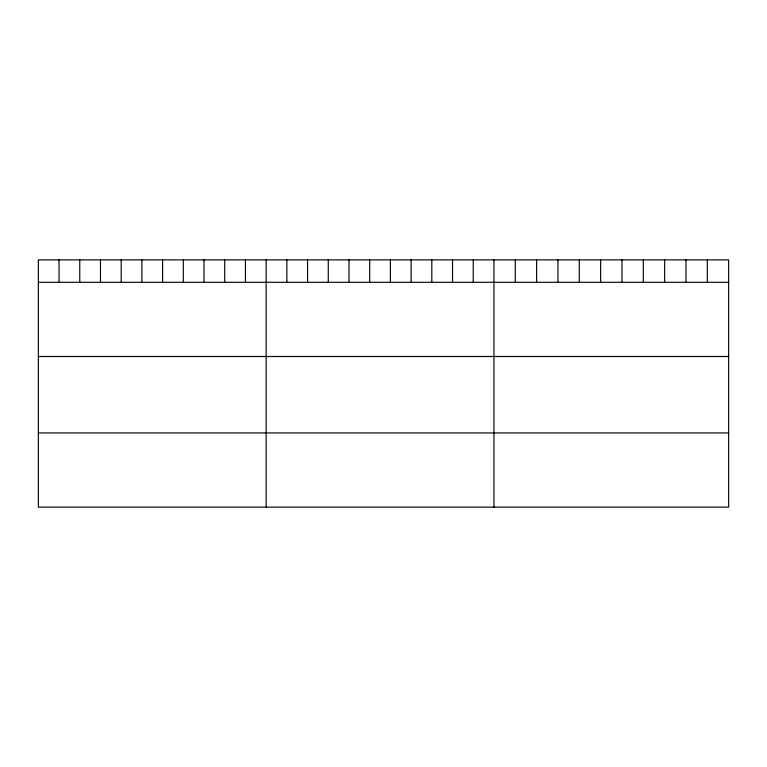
<?xml version="1.0" encoding="UTF-8"?>
<svg xmlns="http://www.w3.org/2000/svg" width="767" height="767" viewBox="0 0 767 767"><rect width="100%" height="100%" fill="white"/><g stroke="black" fill="none" stroke-linecap="round" stroke-linejoin="round"><path stroke-width="1.15" d="M728.65 282.304L728.65 507.121L38.35 507.121L38.35 259.879L728.65 259.879L728.65 282.304L38.35 282.304M38.35 356.492L728.65 356.492M38.35 432.933L728.65 432.933M707.318 259.879L707.318 282.304M685.976 259.879L685.976 282.304M664.644 259.879L664.644 282.304M643.302 259.879L643.302 282.304M621.97 259.879L621.97 282.304M600.628 259.879L600.628 282.304M579.296 259.879L579.296 282.304M557.954 259.879L557.954 282.304M536.622 259.879L536.622 282.304M515.28 259.879L515.28 282.304M493.948 259.879L493.948 507.121M473.239 259.879L473.239 282.304M452.53 259.879L452.53 282.304M431.821 259.879L431.821 282.304M411.112 259.879L411.112 282.304M390.403 259.879L390.403 282.304M369.694 259.879L369.694 282.304M348.985 259.879L348.985 282.304M328.276 259.879L328.276 282.304M307.567 259.879L307.567 282.304M286.858 259.879L286.858 282.304M266.149 259.879L266.149 507.121M245.44 259.879L245.44 282.304M224.731 259.879L224.731 282.304M204.022 259.879L204.022 282.304M183.313 259.879L183.313 282.304M162.604 259.879L162.604 282.304M141.895 259.879L141.895 282.304M121.186 259.879L121.186 282.304M100.477 259.879L100.477 282.304M79.768 259.879L79.768 282.304M59.059 259.879L59.059 282.304"/></g></svg>
